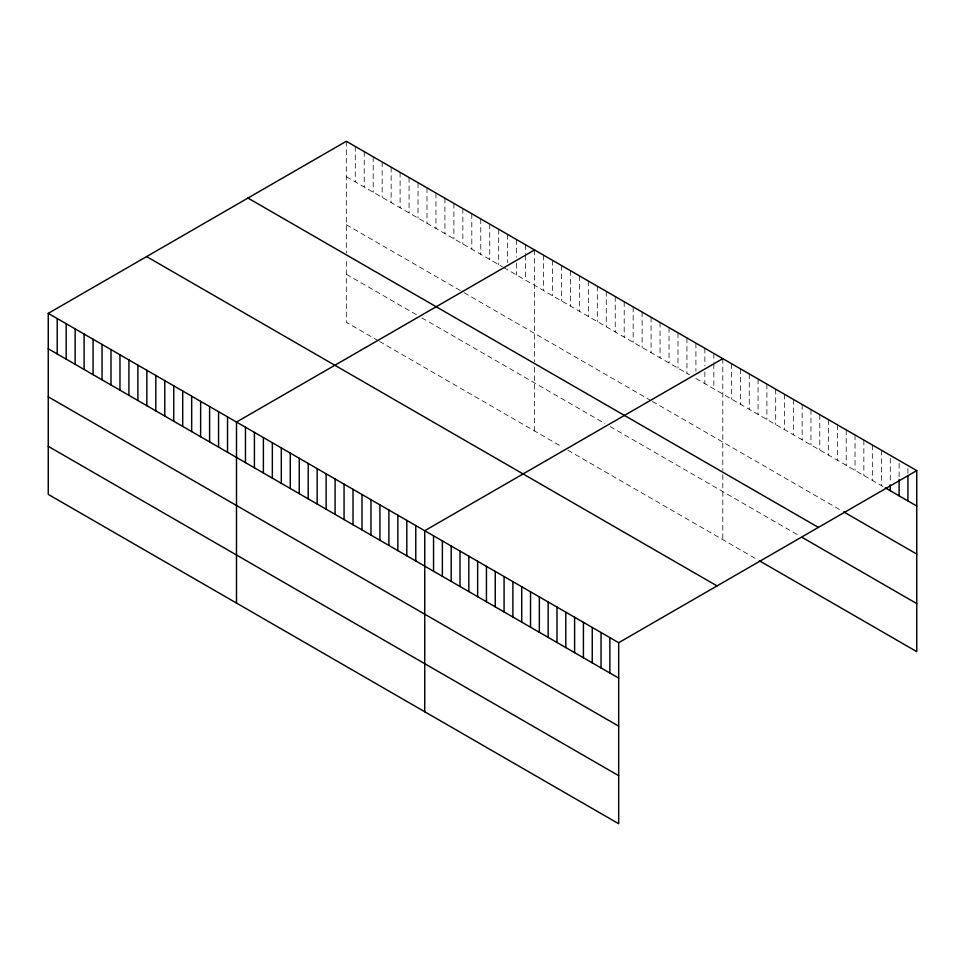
<?xml version="1.0" encoding="UTF-8"?>
<svg xmlns="http://www.w3.org/2000/svg" width="965" height="965" viewBox="0 0 965 965"><rect width="100%" height="100%" fill="white"/><g stroke="black" fill="none" stroke-linecap="round" stroke-linejoin="round"><path stroke-width="0.72" stroke-dasharray="4.83 3.62" d="M346.314 176.679L502.548 266.871M503.827 267.619L689.505 374.818M695.91 378.509L884 487.108M346.314 224.736L462.85 292.009M464.129 292.745L651.086 400.692M652.376 401.428L842.445 511.173M346.314 274.241L416.747 314.904M421.862 317.859L604.995 423.587M610.109 426.542L798.369 535.237M378.328 340.778L346.314 322.298L346.314 258.68M379.607 341.514L561.449 446.506M567.854 450.197L758.068 560.014M907.932 468.483L907.932 474.382M899.115 463.393L899.115 478.133M890.297 458.303L890.297 483.369M881.491 450.257L881.491 485.66M872.674 445.167L872.674 480.57M863.856 440.076L863.856 475.48M855.038 434.986L855.038 470.389M846.221 429.895L846.221 465.299M837.403 424.805L837.403 460.209M828.597 419.727L828.597 455.118M819.78 414.636L819.78 450.028M810.962 409.546L810.962 444.937M802.144 404.456L802.144 439.847M793.327 399.365L793.327 434.757M784.509 394.275L784.509 429.666M775.691 389.185L775.691 424.576M766.885 384.094L766.885 419.486M758.068 379.004L758.068 414.395M749.25 373.913L749.25 409.305M740.432 368.823L740.432 404.214M731.615 363.733L731.615 399.124M722.797 358.642L722.797 470.389M722.797 474.635L722.797 539.664M713.835 353.467L713.835 362.321M713.835 363.793L713.835 388.859M704.872 348.293L704.872 365.988M704.872 371.887L704.872 383.684M695.91 343.118L695.91 371.139M686.947 337.943L686.947 373.334M677.985 332.768L677.985 368.16M669.022 327.593L669.022 362.985M660.048 322.419L660.048 357.81M651.086 317.244L651.086 352.635M642.123 312.069L642.123 347.46M633.161 306.894L633.161 342.286M624.198 301.719L624.198 337.111M615.236 296.545L615.236 331.936M606.273 291.37L606.273 326.761M597.311 286.195L597.311 321.586M588.336 281.008L588.336 316.411M579.374 275.833L579.374 311.237M570.412 270.658L570.412 306.062M561.449 265.484L561.449 300.887M552.487 260.309L552.487 295.712M543.524 255.134L543.524 290.537M534.562 249.959L534.562 361.706M534.562 367.363L534.562 430.981M525.599 244.784L525.599 253.638M525.599 255.11L525.599 280.188M516.625 239.609L516.625 257.305M516.625 263.204L516.625 275.013M507.662 234.435L507.662 262.456M498.7 229.26L498.7 264.651M489.738 224.085L489.738 259.476M480.775 218.91L480.775 254.302M471.813 213.735L471.813 249.127M462.85 208.561L462.85 243.952M453.888 203.386L453.888 238.777M444.913 198.211L444.913 233.602M435.951 193.036L435.951 228.428M426.988 187.861L426.988 223.253M418.026 182.687L418.026 218.078M409.064 177.512L409.064 212.903M400.101 172.337L400.101 207.728M391.139 167.162L391.139 202.553M382.164 161.987L382.164 197.379M373.202 156.8L373.202 192.204M364.239 151.626L364.239 187.029M355.277 146.451L355.277 181.854M346.314 141.276L346.314 253.023"/><path stroke-width="1.45" d="M48.25 313.372L618.686 642.702L618.686 823.724L48.25 494.382L48.25 313.372L346.314 141.276L916.75 470.618L916.75 651.628L759.322 560.749M534.562 249.959L236.497 422.043L236.497 603.065M722.797 358.642L424.733 530.726L424.733 711.748M618.686 642.702L916.75 470.618M885.267 487.832L916.75 506.01M843.7 511.896L916.75 554.067M247.957 198.066L818.392 527.409M802.144 537.409L916.75 603.583M146.608 256.581L717.043 585.912M48.25 348.763L618.686 678.106M48.25 396.82L618.686 726.15M48.25 446.325L618.686 775.667M907.932 475.854L907.932 500.919M899.115 479.617L899.115 495.841M890.297 484.852L890.297 490.751M609.868 637.612L609.868 673.015M601.05 632.521L601.05 667.925M592.245 627.431L592.245 662.834M583.427 622.341L583.427 657.744M574.609 617.25L574.609 652.654M565.792 612.16L565.792 647.563M556.974 607.082L556.974 642.473M548.156 601.991L548.156 637.383M539.339 596.901L539.339 632.292M530.533 591.81L530.533 627.202M521.715 586.72L521.715 622.111M512.898 581.63L512.898 617.021M504.08 576.539L504.08 611.931M495.262 571.449L495.262 606.84M486.444 566.359L486.444 601.75M477.639 561.268L477.639 596.659M468.821 556.178L468.821 591.569M460.003 551.087L460.003 586.479M451.186 545.997L451.186 581.4M442.368 540.907L442.368 576.31M433.55 535.816L433.55 571.22M415.77 525.551L415.77 560.955M406.808 520.376L406.808 555.78M397.845 515.201L397.845 550.605M388.883 510.027L388.883 545.43M379.921 504.852L379.921 540.243M370.958 499.677L370.958 535.068M361.996 494.502L361.996 529.894M353.021 489.327L353.021 524.719M344.059 484.153L344.059 519.544M335.096 478.978L335.096 514.369M326.134 473.803L326.134 509.194M317.171 468.628L317.171 504.019M308.209 463.453L308.209 498.845M299.247 458.279L299.247 493.67M290.272 453.104L290.272 488.495M281.31 447.929L281.31 483.32M272.347 442.754L272.347 478.145M263.385 437.579L263.385 472.971M254.422 432.392L254.422 467.796M245.46 427.218L245.46 462.621M227.535 416.868L227.535 452.271M218.56 411.693L218.56 447.097M209.598 406.518L209.598 441.922M200.636 401.344L200.636 436.747M191.673 396.169L191.673 431.572M182.711 390.994L182.711 426.397M173.748 385.819L173.748 421.223M164.786 380.644L164.786 416.036M155.823 375.469L155.823 410.861M146.849 370.295L146.849 405.686M137.886 365.12L137.886 400.511M128.924 359.945L128.924 395.336M119.962 354.77L119.962 390.162M110.999 349.595L110.999 384.987M102.037 344.421L102.037 379.812M93.074 339.246L93.074 374.637M84.112 334.071L84.112 369.462M75.137 328.896L75.137 364.288M66.175 323.721L66.175 359.113M57.212 318.546L57.212 353.938"/></g></svg>
